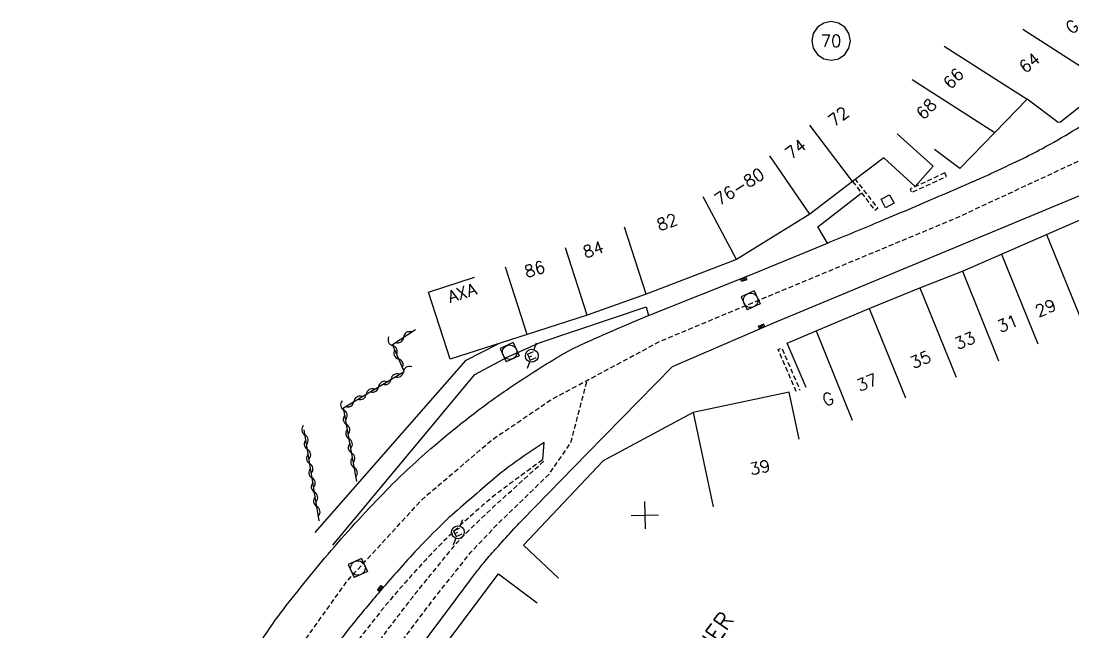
# Model space of a CAD drawing. Header units: millimetres. Extents: x 155999 to 157000, y 122000 to 123000.
# Drawn here: x 156279.5 to 156388.5, y 122777.5 to 122840.8 of the extents above; entities that cross this region are included whole.
import ezdxf
from ezdxf.enums import TextEntityAlignment as Align

# ---------------------------------------------------------------- set-up
doc = ezdxf.new("R2010")
doc.units = ezdxf.units.MM
doc.linetypes.add('DASHED', pattern=[0.75, 0.5, -0.25])
doc.layers.get('0').update_dxf_attribs({"linetype": 'CONTINUOUS'})
for name, color, linetype in [('W0001', 6, 'DASHED'), ('W0008', 7, 'CONTINUOUS'), ('W0100', 7, 'CONTINUOUS'), ('W0112', 1, 'DASHED'), ('W0310', 3, 'CONTINUOUS'), ('W0400', 7, 'CONTINUOUS'), ('W0420', 7, 'CONTINUOUS'), ('W0471', 7, 'CONTINUOUS'), ('W0984', 7, 'CONTINUOUS'), ('W0989', 7, 'CONTINUOUS'), ('W0991', 7, 'CONTINUOUS'), ('W1102', 7, 'CONTINUOUS')]:
    doc.layers.add(name, color=color, linetype=linetype)
doc.styles.get("Standard").update_dxf_attribs({"font": 'romans.shx', "width": 0.85})

# ---------------------------------------------------------------- blocks, each defined once
blk = doc.blocks.new('T420')
for p, q in [((0.75, 0.75), (-0.75, 0.75)), ((-0.75, 0.75), (-0.75, -0.75)), ((0.75, 0.75), (0.75, -0.75)), ((0.75, -0.75), (-0.75, -0.75))]:
    blk.add_line(p, q)
blk.add_ellipse((0, 0), major_axis=(-0.53, 0.53), ratio=1, start_param=3.926991, end_param=10.210176)
blk = doc.blocks.new('T471')
for p, q in [((-0.333334, 0.333334), (-0.333334, -0.333334)), ((-0.333334, 0.333334), (0.333334, 0.333334)), ((-0.333334, 0), (0, 0)), ((0.500001, 0.500001), (1.000002, 1.000002)), ((-0.500001, -0.500001), (-1.000002, -1.000002)), ((-0.333334, -0.333334), (0.333334, -0.333334))]:
    blk.add_line(p, q)
blk.add_ellipse((0, 0), major_axis=(0.471405, 0.471405), ratio=1, start_param=5.4977871438, end_param=11.780972451)
blk = doc.blocks.new('T400')
for p, q in [((-0.15, 0.3), (0.15, 0.3)), ((-0.15, -0.25), (-0.15, 0.3)), ((-0.15, 0.15), (0.15, 0.15)), ((-0.15, 0), (0.15, 0)), ((0.15, 0.3), (0.15, -0.25)), ((-0.15, -0.15), (0.15, -0.15)), ((-0.15, -0.25), (-0.15, -0.3)), ((-0.15, -0.3), (0.15, -0.3)), ((0.15, -0.3), (0.15, -0.25))]:
    blk.add_line(p, q)
blk = doc.blocks.new('t112o')
at = {"color": 0, "linetype": 'Continuous'}
for p, q in [((-0.5, 0.5), (0.5, 0.5)), ((-0.5, -0.5), (-0.5, 0.5)), ((0.5, 0.5), (0.5, -0.5)), ((0.5, -0.5), (-0.5, -0.5))]:
    blk.add_line(p, q, dxfattribs=at)
blk = doc.blocks.new('t991o')
at = {"color": 0, "linetype": 'Continuous'}
for p, q in [((-1, 1), (1, -1)), ((-1, -1), (1, 1))]:
    blk.add_line(p, q, dxfattribs=at)
blk = doc.blocks.new('t310o')
at = {"color": 0, "linetype": 'Continuous'}
for centre, start, end in [((-0.5, 0.38), 216.8699, 323.1304), ((0.5, -0.37), 36.8699, 143.1303)]:
    blk.add_arc(centre, 0.625, start, end, dxfattribs=at)

msp = doc.modelspace()

# ---------------------------------------------------------------- linework, layer by layer
at = {"layer": 'W0001', "flags": 128}
for points in [[(156279.54, 122638.8), (156280.73, 122648.7), (156285.02, 122678.61), (156288.91, 122705.9), (156292.48, 122731.67), (156294.34, 122743.73), (156296.17, 122751.22), (156298.53, 122758.1), (156301.4, 122764.65), (156304.26, 122770.08), (156313.33, 122782.82), (156321.05, 122791.22), (156328.33, 122797.44), (156334.34, 122801.53), (156345.77, 122807.66), (156376.37, 122820.4), (156394.71, 122828.93)], [(156312.12, 122766.86), (156314.58, 122770.58), (156318.4, 122775.79), (156322.55, 122781.28), (156326.11, 122785.74), (156328.59, 122788.39), (156334.26, 122793.89), (156336.48, 122797.12), (156338.18, 122803.59)]]:
    msp.add_lwpolyline(points, dxfattribs=at)
at = {"layer": 'W0008', "flags": 128}
for points in [[(156303.9, 122775.82, -0.021609), (156306.72, 122779.86, -0.013563), (156311.66, 122785.95, -0.017199), (156317.41, 122792.23, -0.021867), (156322.3, 122796.79, -0.01237), (156326.25, 122799.99, -0.014241), (156329.81, 122802.59, -0.013627), (156334.94, 122805.89, -0.028426), (156337.52, 122807.27, -0.00608), (156341.26, 122808.94, -0.007031), (156344.53, 122810.3), (156355.29, 122814.59), (156363.09, 122817.82, 0.001461), (156368.63, 122820.12, 0.002505), (156371.86, 122821.48, 0.000053), (156378.15, 122824.18, 0.001254), (156378.42, 122824.3, 0.005795), (156380.01, 122825.01, 0.003006), (156383.05, 122826.45, 0.01351), (156385.34, 122827.62, 0.009501), (156388.51, 122829.43, 0.016569), (156391.32, 122831.23, 0.017369)], [(156310.92, 122767.9), (156313.32, 122765.82), (156324.57, 122780.89, -0.002273), (156326.52, 122783.48, -0.005518), (156327.34, 122784.53, -0.010931), (156327.89, 122785.19, -0.004985), (156329.14, 122786.6, -0.002513), (156330.8, 122788.42, -0.006684), (156331.44, 122789.09), (156338.23, 122796.05), (156347.01, 122805.02), (156357.59, 122809.6), (156389.65, 122822.92)], [(156333.59, 122795.38), (156333.74, 122797.17, 0.010549), (156330.42, 122794.89, 0.020373), (156328.77, 122793.6, 0.00261), (156324.19, 122789.66, 0.013441), (156323.33, 122788.87, 0.013829), (156320.34, 122785.81, 0.010337), (156316.55, 122781.54, 0.006727), (156313.6, 122777.97, 0.009777), (156311.65, 122775.45, 0.012883), (156309.69, 122772.66, 0.012087), (156307.75, 122769.58, 0.012876), (156307.1, 122768.43, 0.01167), (156302.98, 122760.31, 0.002137)]]:
    msp.add_lwpolyline(points, format="xyb", dxfattribs=at)
for points in [[(156363.09, 122817.82), (156362.07, 122819.51), (156366.58, 122822.97)], [(156311.83, 122786.5), (156326.53, 122804.19), (156329.97, 122806.03), (156333.31, 122807.51), (156344.28, 122811.22), (156344.53, 122810.3)], [(156310.01, 122787.83), (156325.65, 122805.7), (156328.98, 122807.39)]]:
    msp.add_lwpolyline(points, dxfattribs=at)
at = {"layer": 'W0100', "flags": 128}
for points in [[(156391.54, 122840.18), (156395.97, 122837.33), (156392.18, 122834.28), (156387.22, 122830.36), (156386.98, 122830.3), (156383.76, 122832.71), (156380.43, 122829.26), (156376.8, 122825.53), (156374.16, 122827.5)], [(156370.31, 122829.12), (156374.04, 122825.8), (156372.16, 122823.68), (156368.91, 122826.66), (156365.68, 122824.2), (156361.24, 122820.82), (156353.65, 122816.11), (156344.29, 122812.52), (156338.18, 122810.36), (156331.98, 122808.36), (156323.99, 122805.78), (156321.75, 122812.74), (156326.5, 122814.28)], [(156360.87, 122802.86), (156358.89, 122807.45), (156361.89, 122808.74), (156367.41, 122811.05), (156372.65, 122813.17), (156377.05, 122814.9), (156381.11, 122816.66), (156385.77, 122818.71), (156390.6, 122820.81), (156395.45, 122821.14), (156402.7, 122819.65), (156406.33, 122810.8), (156404.59, 122810.06), (156410.46, 122796.2), (156417.78, 122799.3), (156419.73, 122794.7)], [(156360.14, 122797.49), (156359.1, 122802.38), (156359.1, 122802.38), (156349.15, 122800.26), (156349.15, 122800.26), (156339.84, 122795.26), (156331.59, 122786.53), (156335.23, 122783.1)], [(156321.94, 122765.65), (156317.88, 122768.57), (156320.8, 122772.63), (156323.79, 122776.6), (156329, 122783.54), (156333, 122780.54)]]:
    msp.add_lwpolyline(points, dxfattribs=at)
at = {"layer": 'W0112', "flags": 128}
msp.add_lwpolyline([(156375.23, 122825.08), (156371.63, 122823.42), (156371.8, 122823.06), (156375.4, 122824.72)], close=True, dxfattribs=at)
msp.add_lwpolyline([(156365.68, 122824.2), (156367.98, 122821.22), (156368.29, 122821.46), (156368.05, 122821.76), (156365.98, 122824.43)], dxfattribs=at)
at = {"layer": 'W0112', "elevation": 7.52, "flags": 128}
msp.add_lwpolyline([(156359.85, 122802.42), (156357.97, 122806.78), (156358.34, 122806.94), (156360.22, 122802.58)], dxfattribs=at)
at = {"layer": 'W0112', "flags": 128}
msp.add_lwpolyline([(156310.92, 122767.9, -0.011025), (156312.55, 122770.8, -0.022478), (156313.45, 122772.17, -0.000679), (156316.26, 122776.08, -0.005104), (156316.65, 122776.6, -0.001775), (156318.37, 122778.86, -0.001565), (156320.33, 122781.42, -0.005672), (156320.72, 122781.9, -0.000647), (156324.13, 122786.09, -0.024547), (156325.67, 122787.8), (156328.78, 122790.76), (156333.69, 122795.21), (156333.59, 122795.38), (156329.73, 122792.54, 0.018879), (156327.55, 122790.8, 0.011889), (156324.27, 122787.84, 0.015954), (156321.39, 122784.93, 0.011803), (156317.74, 122780.8, 0.007221), (156316.77, 122779.62, 0.001739), (156312.83, 122774.65, 0.019014), (156311.56, 122772.89), (156309.2, 122769.21), (156308.93, 122768.11), (156309.11, 122767.24), (156309.68, 122766.49), (156312.49, 122764.41), (156313.49, 122765.58)], format="xyb", dxfattribs=at)
at = {"layer": 'W0310', "flags": 128}
for points in [[(156314.31, 122793.11), (156312.95, 122800.75), (156319.21, 122804.51), (156318, 122807.29), (156320.4, 122808.86)], [(156310.43, 122789.05), (156308.87, 122798.47)]]:
    msp.add_lwpolyline(points, dxfattribs=at)
at = {"layer": 'W1102', "flags": 128}
msp.add_lwpolyline([(156365.45, 122838.76), (156365.3, 122839.53), (156364.87, 122840.18), (156364.22, 122840.61), (156363.45, 122840.76), (156362.69, 122840.61), (156362.04, 122840.18), (156361.61, 122839.53), (156361.45, 122838.76), (156361.61, 122838), (156362.04, 122837.35), (156362.69, 122836.92), (156363.45, 122836.76), (156364.22, 122836.92), (156364.87, 122837.35), (156365.3, 122838)], close=True, dxfattribs=at)
for points in [[(156383.31, 122839.98), (156392.18, 122834.28)], [(156375.18, 122838.22), (156383.76, 122832.71)], [(156371.85, 122834.77), (156380.43, 122829.26)], [(156365.68, 122824.2), (156361.25, 122830.02)], [(156361.24, 122820.82), (156357.09, 122826.86)], [(156353.65, 122816.11), (156350.21, 122822.62)], [(156344.29, 122812.52), (156342.05, 122819.48)], [(156385.77, 122818.71), (156389.52, 122809.44)], [(156338.18, 122810.36), (156335.93, 122817.32)], [(156381.11, 122816.66), (156384.87, 122807.39)], [(156331.98, 122808.36), (156329.74, 122815.31)], [(156377.05, 122814.9), (156380.8, 122805.63)], [(156372.65, 122813.17), (156376.4, 122803.91)], [(156367.41, 122811.05), (156371.16, 122801.78)], [(156361.89, 122808.74), (156365.64, 122799.47)], [(156349.15, 122800.26), (156351.23, 122790.48)]]:
    msp.add_lwpolyline(points, dxfattribs=at)

# ---------------------------------------------------------------- block references
at = {"layer": 'W0112', "rotation": 28.25737166298141}
msp.add_blockref('t112o', (156369.3, 122822.15, 6.53), dxfattribs=at)
at = {"layer": 'W0310'}
for p, rotation in [((156319.17, 122808.05), 33.27642774728194), ((156318.04, 122807.19), 113.6061524477251), ((156318.64, 122805.82), 113.6061524477251), ((156317.87, 122803.7), 30.95787336434064), ((156319.15, 122804.47), 30.95787336434064), ((156316.58, 122802.93), 30.95787336434064), ((156314.01, 122801.39), 30.95787336434064), ((156315.3, 122802.16), 30.95787336434064), ((156312.99, 122800.49), 100.0763026423684), ((156313.26, 122799.01), 100.0763026423684), ((156308.96, 122797.93), 99.3641888956679), ((156313.52, 122797.54), 100.0763026423684), ((156309.21, 122796.45), 99.3641888956679), ((156313.78, 122796.06), 100.0763026423684), ((156309.45, 122794.97), 99.3641888956679), ((156314.04, 122794.58), 100.0763026423684), ((156309.69, 122793.49), 99.3641888956679), ((156309.94, 122792.01), 99.3641888956679), ((156310.18, 122790.53), 99.3641888956679)]:
    msp.add_blockref('t310o', p, dxfattribs=dict(at, rotation=rotation))
at = {"layer": 'W0400'}
for p, rotation in [((156354.41, 122814.07), 111.7197413102091), ((156356.25, 122809.18), 113.4062903477713), ((156316.76, 122782.01), 319.4009095275528)]:
    msp.add_blockref('T400', p, dxfattribs=dict(at, rotation=rotation))
at = {"layer": 'W0420'}
for p, rotation in [((156355.12, 122811.88, 7.7), 24.40105156408585), ((156330.16, 122806.51, 7.5), 24.40105156409344), ((156314.43, 122784.15, 5.37), 24.40105156409344)]:
    msp.add_blockref('T420', p, dxfattribs=dict(at, rotation=rotation))
at = {"layer": 'W0471', "rotation": 24.40105156408585}
for p in [(156332.45, 122806.14, 7.35), (156324.79, 122787.85, 6.46)]:
    msp.add_blockref('T471', p, dxfattribs=at)
at = {"layer": 'W0991', "rotation": 316.6434672525378}
msp.add_blockref('t991o', (156344.15, 122789.63), dxfattribs=at)

# ---------------------------------------------------------------- texts
at = {"layer": 'W0984'}
msp.add_text('AXA', height=1.25, rotation=17.9522, dxfattribs=at).set_placement((156325.21, 122812.66), align=Align.MIDDLE)
at = {"layer": 'W0989'}
msp.add_text('RUE DU CANONNIER', height=1.75, rotation=54.535, dxfattribs=at).set_placement((156345.98, 122769.78), align=Align.MIDDLE)
at = {"layer": 'W0991'}
for s, rotation, p in [('G', 38.8251, (156388.41, 122840.23)), ('64', 38.8251, (156383.99, 122836.5)), ('66', 46.011, (156376.12, 122834.88)), ('68', 46.011, (156373.31, 122831.71)), ('72', 37.2647, (156364.21, 122830.94)), ('74', 37.2524, (156359.77, 122827.56)), ('76-80', 31.6898, (156353.94, 122823.66)), ('82', 20.9635, (156346.46, 122819.99)), ('84', 19.4513, (156338.81, 122817.15)), ('86', 17.9522, (156332.75, 122815.1)), ('29', 22.7589, (156385.67, 122811.09)), ('31', 22.7589, (156381.73, 122809.49)), ('33', 22.7589, (156377.31, 122807.71)), ('35', 22.7589, (156372.71, 122805.74)), ('37', 22.7589, (156367.17, 122803.39)), ('G', 22.7589, (156363.14, 122801.66)), ('39', 12.0184, (156356.07, 122794.58))]:
    msp.add_text(s, height=1.25, rotation=rotation, dxfattribs=at).set_placement(p, align=Align.MIDDLE)
msp.add_text('70', height=1.25, dxfattribs=at).set_placement((156363.45, 122838.76), align=Align.MIDDLE)

doc.saveas('drawing.dxf')
